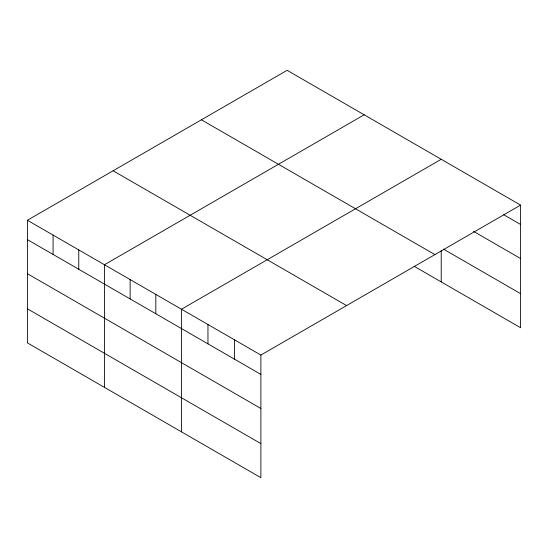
<?xml version="1.0" encoding="UTF-8"?>
<svg xmlns="http://www.w3.org/2000/svg" width="548" height="548" viewBox="0 0 548 548"><rect width="100%" height="100%" fill="white"/><g stroke="black" fill="none" stroke-linecap="round" stroke-linejoin="round"><path stroke-width="0.82" d="M520.6 205.116L287.118 70.315L27.4 220.262L27.4 342.884L260.882 477.685L260.882 355.063L520.6 205.116L520.6 327.738L414.062 266.232M364.167 114.799L104.449 264.746L104.449 387.368M441.215 159.283L181.498 309.23L181.498 431.851M503.694 214.706L520.6 224.468M473.554 231.386L520.6 258.546M443.421 249.1L520.6 293.66M201.411 119.8L434.893 254.601M113.107 170.777L346.589 305.579M27.4 220.262L260.882 355.063M27.4 239.613L260.882 374.414M27.4 273.692L260.882 408.493M27.4 308.805L260.882 443.606M441.215 250.381L441.215 281.905M234.421 339.787L234.421 359.132M207.959 324.505L207.959 343.856M155.817 294.399L155.817 313.751M130.136 279.576L130.136 298.92M78.768 249.915L78.768 269.267M53.081 235.092L53.081 254.436"/></g></svg>
